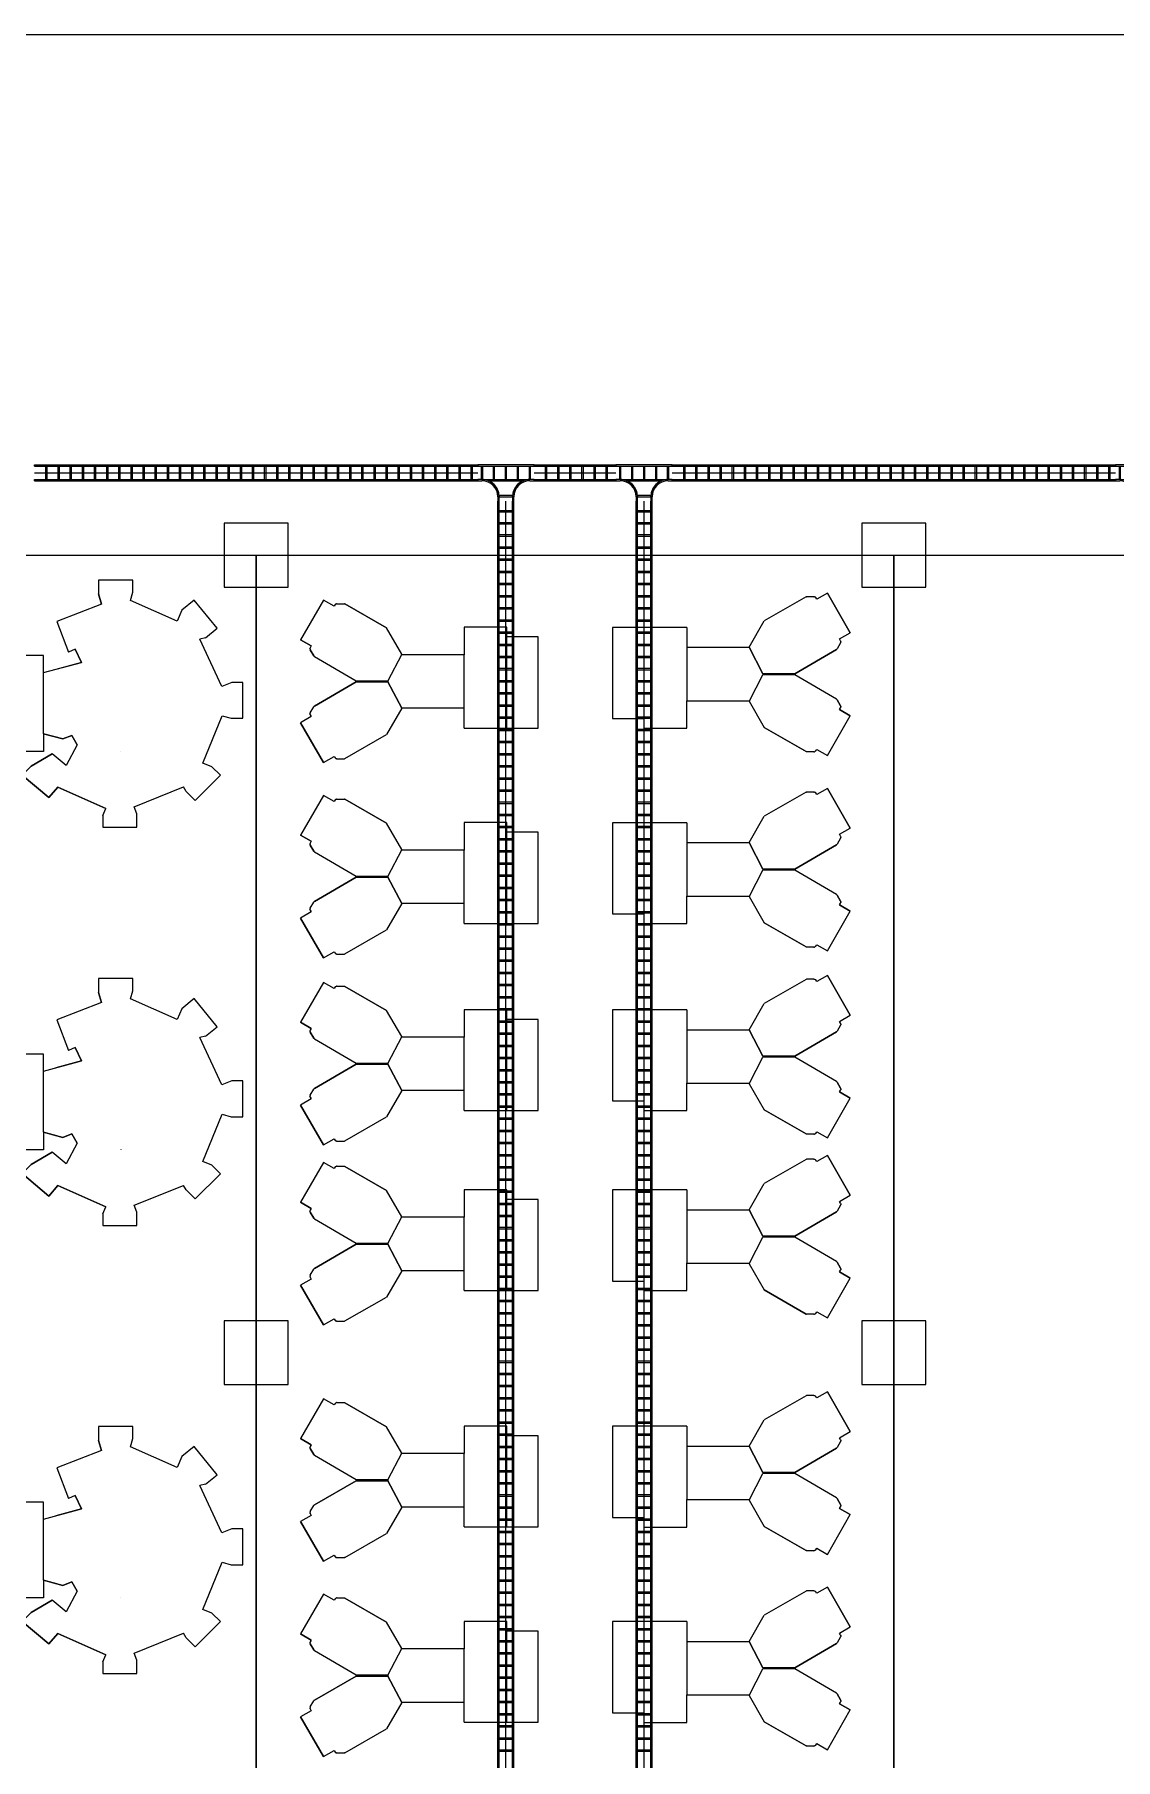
# Model space of a CAD drawing. Header units: millimetres. Extents: x 0 to 154200, y 0 to 64595.
# Drawn here: x 55830 to 76170, y 32145 to 64595 of the extents above; entities that cross this region are included whole.
import ezdxf

# ---------------------------------------------------------------- set-up
doc = ezdxf.new("R2010")
doc.units = ezdxf.units.MM
doc.layers.add('Column', color=1, linetype='Continuous')
doc.layers.add('E-CABL-TRAY', color=4, linetype='Continuous', lineweight=9)
doc.layers.add('Floor', color=7, linetype='Continuous', lineweight=9)
doc.layers.add('Equipment', color=7, linetype='Continuous', true_color=0xffffff)

# ---------------------------------------------------------------- blocks, each defined once
blk = doc.blocks.new('M_래더 수평 티 - 300mm 반지름-V1-레벨 2')
at = {"layer": 'E-CABL-TRAY'}
for p, q in [((530, 150), (-530, 150)), ((-530, 150), (-530, 125)), ((-530, 125), (530, 125)), ((-463, 125), (-463, -125)), ((-437, -125), (-437, 125)), ((-238, 125), (-238, -125)), ((-212, -125), (-212, 125)), ((-13, 125), (-13, -125)), ((13, -125), (13, 125)), ((212, 125), (212, -125)), ((238, -125), (238, 125)), ((437, 125), (437, -125)), ((463, -125), (463, 125)), ((530, 125), (530, 150)), ((-450, -125), (-530, -125)), ((-530, -125), (-530, -150)), ((-530, -150), (-450, -150)), ((-450, -125), (-437, -125)), ((-450, -125), (450, -125)), ((-324, -150), (324, -150)), ((-238, -125), (-212, -125)), ((-13, -125), (13, -125)), ((212, -125), (238, -125)), ((437, -125), (450, -125)), ((530, -125), (450, -125)), ((450, -150), (530, -150)), ((530, -150), (530, -125)), ((-150, -450), (-150, -530)), ((-150, -530), (-125, -530)), ((125, -425), (-125, -425)), ((-125, -425), (-125, -450)), ((-125, -450), (125, -450)), ((-125, -530), (-125, -450)), ((125, -450), (125, -425)), ((125, -450), (125, -530)), ((125, -530), (150, -530)), ((150, -530), (150, -450))]:
    blk.add_line(p, q, dxfattribs=at)
for centre, radius, start, end in [((-450, -450), 325, 360, 90), ((-450, -450), 325, 79.9947, 90), ((-450, -450), 300, 0, 90), ((-450, -450), 325, 67.9974, 77.4396), ((-450, -450), 325, 61.232, 67.2117), ((-450, -450), 325, 49.8928, 56.0097), ((-450, -450), 325, 38.4887, 44.8078), ((-450, -450), 325, 26.942, 33.6058), ((450, -450), 325, 90, 180), ((450, -450), 300, 90, 180), ((450, -450), 325, 146.3942, 153.058), ((450, -450), 325, 135.1922, 141.5113), ((450, -450), 325, 123.9903, 130.1072), ((450, -450), 325, 112.7883, 118.768), ((450, -450), 325, 102.5604, 112.0026), ((450, -450), 325, 90, 100.0053), ((-450, -450), 325, 11.2019, 22.4039), ((450, -450), 325, 157.5961, 168.7981)]:
    blk.add_arc(centre, radius, start, end, dxfattribs=at)
blk = doc.blocks.new('M_래더 수평 티 - 300mm 반지름-V7-레벨 2')
at = {"layer": 'E-CABL-TRAY'}
for p, q in [((530, 150), (-530, 150)), ((-530, 150), (-530, 125)), ((-530, 125), (530, 125)), ((-463, 125), (-463, -125)), ((-437, -125), (-437, 125)), ((-238, 125), (-238, -125)), ((-212, -125), (-212, 125)), ((-13, 125), (-13, -125)), ((13, -125), (13, 125)), ((212, 125), (212, -125)), ((238, -125), (238, 125)), ((437, 125), (437, -125)), ((463, -125), (463, 125)), ((530, 125), (530, 150)), ((-450, -125), (-530, -125)), ((-530, -125), (-530, -150)), ((-530, -150), (-450, -150)), ((-450, -125), (-437, -125)), ((-450, -125), (450, -125)), ((-324, -150), (324, -150)), ((-238, -125), (-212, -125)), ((-13, -125), (13, -125)), ((212, -125), (238, -125)), ((437, -125), (450, -125)), ((530, -125), (450, -125)), ((450, -150), (530, -150)), ((530, -150), (530, -125)), ((-150, -450), (-150, -530)), ((-150, -530), (-125, -530)), ((125, -425), (-125, -425)), ((-125, -425), (-125, -450)), ((-125, -450), (125, -450)), ((-125, -530), (-125, -450)), ((125, -450), (125, -425)), ((125, -450), (125, -530)), ((125, -530), (150, -530)), ((150, -530), (150, -450))]:
    blk.add_line(p, q, dxfattribs=at)
for centre, radius, start, end in [((-450, -450), 325, 360, 90), ((-450, -450), 325, 79.9947, 90), ((-450, -450), 300, 0, 90), ((-450, -450), 325, 67.9974, 77.4396), ((-450, -450), 325, 61.232, 67.2117), ((-450, -450), 325, 49.8928, 56.0097), ((-450, -450), 325, 38.4887, 44.8078), ((-450, -450), 325, 26.942, 33.6058), ((450, -450), 325, 90, 180), ((450, -450), 300, 90, 180), ((450, -450), 325, 146.3942, 153.058), ((450, -450), 325, 135.1922, 141.5113), ((450, -450), 325, 123.9903, 130.1072), ((450, -450), 325, 112.7883, 118.768), ((450, -450), 325, 102.5604, 112.0026), ((450, -450), 325, 90, 100.0053), ((-450, -450), 325, 11.2019, 22.4039), ((450, -450), 325, 157.5961, 168.7981)]:
    blk.add_arc(centre, radius, start, end, dxfattribs=at)
blk = doc.blocks.new('Main_ETCH')
at = {"layer": 'Equipment', "lineweight": -3}
for points in [[(3496, 3220, 0), (2856, 3220, 0)], [(2856, 3220, 0), (2856, 2961, 0)], [(2908, 2768, 0), (2856, 2961, 0)], [(2856, 2961, 0), (2908, 2768, 0)], [(3454, 2839, 0), (3496, 2993, 0)], [(3454, 2839, 0), (3496, 2993, 0)], [(3496, 2993, 0), (3496, 3220, 0)], [(2908, 2768, 0), (2067, 2445, 0)], [(2908, 2768, 0), (2067, 2445, 0)], [(4331, 2448, 0), (3454, 2839, 0)], [(4331, 2448, 0), (3454, 2839, 0)], [(4423, 2654, 0), (4331, 2448, 0)], [(4423, 2654, 0), (4331, 2448, 0)], [(4423, 2654, 0), (4331, 2448, 0)], [(4656, 2843, 0), (4423, 2654, 0)], [(4656, 2843, 0), (4423, 2654, 0)], [(5084, 2315, 0), (4656, 2843, 0)], [(5084, 2315, 0), (4656, 2843, 0)], [(5084, 2315, 0), (4656, 2843, 0)], [(2067, 2445, 0), (2290, 1866, 0)], [(2067, 2445, 0), (2290, 1866, 0)], [(4866, 2138, 0), (5084, 2315, 0)], [(4866, 2138, 0), (5084, 2315, 0)], [(4866, 2138, 0), (4761, 2110, 0)], [(4866, 2138, 0), (4761, 2110, 0)], [(5175, 1222, 0), (4761, 2110, 0)], [(5175, 1222, 0), (4761, 2110, 0)], [(0, 1720, 0), (0, 127, 0)], [(540, 1720, 0), (0, 1720, 0)], [(1820, 1800, 0), (540, 1800, 0)], [(540, 1800, 0), (540, 1720, 0)], [(540, 127, 0), (540, 1720, 0)], [(1820, 330, 0), (1820, 1800, 0)], [(1820, 1480, 0), (2535, 1672, 0)], [(2535, 1672, 0), (2052, 1542, 0)], [(2416, 1925, 0), (2290, 1866, 0)], [(2416, 1925, 0), (2290, 1866, 0)], [(2535, 1672, 0), (2416, 1925, 0)], [(2416, 1925, 0), (2535, 1672, 0)], [(2535, 1672, 0), (2416, 1925, 0)], [(5362, 1294, 0), (5175, 1222, 0)], [(5362, 1294, 0), (5175, 1222, 0)], [(5566, 1294, 0), (5362, 1294, 0)], [(5566, 621, 0), (5566, 1294, 0)], [(4818, -222, 0), (5178, 668, 0)], [(4818, -222, 0), (5178, 668, 0)], [(5178, 668, 0), (5352, 621, 0)], [(5178, 668, 0), (5352, 621, 0)], [(2181, 233, 0), (1820, 330, 0)], [(1820, 330, 0), (2181, 233, 0)], [(1820, 330, 0), (2181, 233, 0)], [(1820, 330, 0), (1820, 0, 0)], [(5352, 621, 0), (5566, 621, 0)], [(0, 127, 0), (540, 127, 0)], [(540, 127, 0), (540, 0, 0)], [(1820, 0, 0), (540, 0, 0)], [(2181, 233, 0), (2350, 297, 0)], [(2350, 297, 0), (2181, 233, 0)], [(2450, 124, 0), (2243, -265, 0)], [(2450, 124, 0), (2243, -265, 0)], [(2450, 124, 0), (2350, 297, 0)], [(2350, 297, 0), (2450, 124, 0)], [(3276, 3, 0), (3276, 5, 0)], [(3276, 3, 0), (3276, 2, 0)], [(1584, -276, 0), (1414, -446, 0)], [(1584, -276, 0), (1414, -446, 0)], [(1982, -46, 0), (1584, -276, 0)], [(1584, -276, 0), (1982, -46, 0)], [(2243, -265, 0), (1982, -46, 0)], [(2243, -265, 0), (1982, -46, 0)], [(4985, -290, 0), (4818, -222, 0)], [(4985, -290, 0), (4818, -222, 0)], [(4985, -290, 0), (4818, -222, 0)], [(5146, -450, 0), (4985, -290, 0)], [(5146, -450, 0), (4985, -290, 0)], [(1920, -870, 0), (1414, -446, 0)], [(1414, -446, 0), (1920, -870, 0)], [(4671, -925, 0), (5146, -450, 0)], [(4671, -925, 0), (5146, -450, 0)], [(2086, -672, 0), (1920, -870, 0)], [(1920, -870, 0), (2086, -672, 0)], [(2086, -672, 0), (1920, -870, 0)], [(2086, -672, 0), (2988, -1074, 0)], [(2988, -1074, 0), (2086, -672, 0)], [(3524, -1044, 0), (4452, -669, 0)], [(3524, -1044, 0), (4452, -669, 0)], [(4502, -755, 0), (4452, -669, 0)], [(4502, -755, 0), (4671, -925, 0)], [(4671, -925, 0), (4502, -755, 0)], [(2936, -1204, 0), (2988, -1074, 0)], [(2936, -1204, 0), (2936, -1424, 0)], [(3577, -1173, 0), (3524, -1044, 0)], [(3577, -1173, 0), (3524, -1044, 0)], [(3577, -1424, 0), (3577, -1173, 0)], [(2936, -1424, 0), (3577, -1424, 0)]]:
    blk.add_polyline3d(points, dxfattribs=at)
blk = doc.blocks.new('Main_METAL')
at = {"layer": 'Equipment', "lineweight": -3}
for points in [[(3639, 2468, 0), (2852, 2017, 0)], [(3639, 2468, 0), (2852, 2017, 0)], [(3639, 2468, 0), (2852, 2017, 0)], [(3639, 2468, 0), (3648, 2472, 0)], [(3657, 2473, 0), (3648, 2472, 0)], [(3787, 2473, 0), (3657, 2473, 0)], [(3787, 2473, 0), (3797, 2472, 0)], [(3806, 2468, 0), (3797, 2472, 0)], [(3814, 2462, 0), (3806, 2468, 0)], [(3822, 2457, 0), (3814, 2462, 0)], [(3814, 2462, 0), (3822, 2457, 0)], [(3839, 2428, 0), (3822, 2457, 0)], [(4040, 2542, 0), (3839, 2428, 0)], [(4040, 2542, 0), (3839, 2428, 0)], [(4472, 1794, 0), (4040, 2542, 0)], [(4472, 1794, 0), (4040, 2542, 0)], [(4040, 2542, 0), (4472, 1794, 0)], [(2568, 1522, 0), (2852, 2017, 0)], [(2568, 1522, 0), (2852, 2017, 0)], [(0, 1896, 0), (0, 181, 0)], [(589, 1896, 0), (0, 1896, 0)], [(589, 1896, 0), (589, 181, 0)], [(1394, 1896, 0), (589, 1896, 0)], [(1394, 1896, 0), (1394, 1522, 0)], [(4271, 1678, 0), (4472, 1794, 0)], [(4271, 1678, 0), (4472, 1794, 0)], [(4271, 1678, 0), (4472, 1794, 0)], [(4290, 1645, 0), (4271, 1678, 0)], [(4290, 1645, 0), (4294, 1636, 0)], [(4295, 1626, 0), (4294, 1636, 0)], [(4295, 1626, 0), (4294, 1636, 0)], [(4295, 1626, 0), (4294, 1616, 0)], [(4295, 1626, 0), (4294, 1616, 0)], [(1394, 1522, 0), (2568, 1522, 0)], [(1394, 1522, 0), (1394, 515, 0)], [(2568, 1522, 0), (2827, 1025, 0)], [(2827, 1025, 0), (2568, 1522, 0)], [(3427, 1025, 0), (4212, 1481, 0)], [(4212, 1481, 0), (3427, 1025, 0)], [(4212, 1481, 0), (4219, 1487, 0)], [(4212, 1481, 0), (4219, 1487, 0)], [(4225, 1494, 0), (4219, 1487, 0)], [(4225, 1494, 0), (4219, 1487, 0)], [(4290, 1607, 0), (4225, 1494, 0)], [(4290, 1607, 0), (4294, 1616, 0)], [(4290, 1607, 0), (4294, 1616, 0)], [(2573, 515, 0), (2827, 1004, 0)], [(2573, 515, 0), (2827, 1004, 0)], [(3427, 1025, 0), (2827, 1025, 0)], [(2827, 1025, 0), (2832, 1014, 0)], [(2832, 1014, 0), (2827, 1025, 0)], [(2827, 1004, 0), (2832, 1014, 0)], [(3427, 1004, 0), (2827, 1004, 0)], [(4212, 548, 0), (3427, 1004, 0)], [(4212, 548, 0), (3427, 1004, 0)], [(4212, 548, 0), (3427, 1004, 0)], [(1394, 515, 0), (2573, 515, 0)], [(1394, 0, 0), (1394, 515, 0)], [(2568, 506, 0), (2573, 515, 0)], [(2568, 506, 0), (2852, 12, 0)], [(2568, 506, 0), (2852, 12, 0)], [(2573, 515, 0), (2573, 515, 0)], [(4212, 548, 0), (4219, 542, 0)], [(4212, 548, 0), (4219, 542, 0)], [(4225, 534, 0), (4219, 542, 0)], [(4225, 534, 0), (4290, 421, 0)], [(4290, 421, 0), (4225, 534, 0)], [(4271, 351, 0), (4290, 383, 0)], [(4271, 351, 0), (4472, 234, 0)], [(4472, 234, 0), (4271, 351, 0)], [(4271, 351, 0), (4472, 234, 0)], [(4294, 412, 0), (4290, 421, 0)], [(4290, 383, 0), (4294, 392, 0)], [(4295, 402, 0), (4294, 412, 0)], [(4294, 412, 0), (4295, 402, 0)], [(4295, 402, 0), (4294, 392, 0)], [(4295, 402, 0), (4294, 392, 0)], [(0, 181, 0), (589, 181, 0)], [(589, 181, 0), (589, 0, 0)], [(589, 0, 0), (1394, 0, 0)], [(3639, -440, 0), (2852, 12, 0)], [(2852, 12, 0), (3639, -440, 0)], [(4040, -514, 0), (4472, 234, 0)], [(4040, -514, 0), (4472, 234, 0)], [(4040, -514, 0), (4472, 234, 0)], [(3639, -440, 0), (3648, -444, 0)], [(3657, -445, 0), (3648, -444, 0)], [(3787, -445, 0), (3657, -445, 0)], [(3787, -445, 0), (3797, -444, 0)], [(3806, -440, 0), (3797, -444, 0)], [(3814, -433, 0), (3806, -440, 0)], [(3814, -433, 0), (3822, -429, 0)], [(3822, -429, 0), (3839, -399, 0)], [(3839, -399, 0), (4040, -514, 0)], [(3839, -399, 0), (4040, -514, 0)]]:
    blk.add_polyline3d(points, dxfattribs=at)

msp = doc.modelspace()

# ---------------------------------------------------------------- linework, layer by layer
at = {"layer": 'Column'}
for points in [[(59400, 54800), (59400, 54200), (60600, 54200), (60600, 55400), (59400, 55400), (59400, 54800)], [(71400, 54800), (71400, 54200), (72600, 54200), (72600, 55400), (71400, 55400), (71400, 54800)], [(59400, 39800), (59400, 39200), (60600, 39200), (60600, 40400), (59400, 40400), (59400, 39800)], [(71400, 39800), (71400, 39200), (72600, 39200), (72600, 40400), (71400, 40400), (71400, 39800)]]:
    msp.add_lwpolyline(points, dxfattribs=at)
at = {"layer": 'E-CABL-TRAY'}
for p, q in [((55830, 56473.3018), (55830, 56498.7018)), ((55830, 56498.7018), (64170, 56498.7018)), ((55830, 56473.3018), (64170, 56473.3018)), ((56045.9, 56224.1018), (56045.9, 56473.3018)), ((56071.3, 56224.1018), (56071.3, 56473.3018)), ((56274.5, 56224.1018), (56274.5, 56473.3018)), ((56299.9, 56224.1018), (56299.9, 56473.3018)), ((56503.1, 56224.1018), (56503.1, 56473.3018)), ((56528.5, 56224.1018), (56528.5, 56473.3018)), ((56731.7, 56224.1018), (56731.7, 56473.3018)), ((56757.1, 56224.1018), (56757.1, 56473.3018)), ((56960.3, 56224.1018), (56960.3, 56473.3018)), ((56985.7, 56224.1018), (56985.7, 56473.3018)), ((57188.9, 56224.1018), (57188.9, 56473.3018)), ((57214.3, 56224.1018), (57214.3, 56473.3018)), ((57417.5, 56224.1018), (57417.5, 56473.3018)), ((57442.9, 56224.1018), (57442.9, 56473.3018)), ((57646.1, 56224.1018), (57646.1, 56473.3018)), ((57671.5, 56224.1018), (57671.5, 56473.3018)), ((57874.7, 56224.1018), (57874.7, 56473.3018)), ((57900.1, 56224.1018), (57900.1, 56473.3018)), ((58103.3, 56224.1018), (58103.3, 56473.3018)), ((58128.7, 56224.1018), (58128.7, 56473.3018)), ((58331.9, 56224.1018), (58331.9, 56473.3018)), ((58357.3, 56224.1018), (58357.3, 56473.3018)), ((58560.5, 56224.1018), (58560.5, 56473.3018)), ((58585.9, 56224.1018), (58585.9, 56473.3018)), ((58789.1, 56224.1018), (58789.1, 56473.3018)), ((58814.5, 56224.1018), (58814.5, 56473.3018)), ((59017.7, 56224.1018), (59017.7, 56473.3018)), ((59043.1, 56224.1018), (59043.1, 56473.3018)), ((59246.3, 56224.1018), (59246.3, 56473.3018)), ((59271.7, 56224.1018), (59271.7, 56473.3018)), ((59474.9, 56224.1018), (59474.9, 56473.3018)), ((59500.3, 56224.1018), (59500.3, 56473.3018)), ((59703.5, 56224.1018), (59703.5, 56473.3018)), ((59728.9, 56224.1018), (59728.9, 56473.3018)), ((59932.1, 56224.1018), (59932.1, 56473.3018)), ((59957.5, 56224.1018), (59957.5, 56473.3018)), ((60160.7, 56224.1018), (60160.7, 56473.3018)), ((60186.1, 56224.1018), (60186.1, 56473.3018)), ((60389.3, 56224.1018), (60389.3, 56473.3018)), ((60414.7, 56224.1018), (60414.7, 56473.3018)), ((60617.9, 56224.1018), (60617.9, 56473.3018)), ((60643.3, 56224.1018), (60643.3, 56473.3018)), ((60846.5, 56224.1018), (60846.5, 56473.3018)), ((60871.9, 56224.1018), (60871.9, 56473.3018)), ((61075.1, 56224.1018), (61075.1, 56473.3018)), ((61100.5, 56224.1018), (61100.5, 56473.3018)), ((61303.7, 56224.1018), (61303.7, 56473.3018)), ((61329.1, 56224.1018), (61329.1, 56473.3018)), ((61532.3, 56224.1018), (61532.3, 56473.3018)), ((61557.7, 56224.1018), (61557.7, 56473.3018)), ((61760.9, 56224.1018), (61760.9, 56473.3018)), ((61786.3, 56224.1018), (61786.3, 56473.3018)), ((61989.5, 56224.1018), (61989.5, 56473.3018)), ((62014.9, 56224.1018), (62014.9, 56473.3018)), ((62218.1, 56224.1018), (62218.1, 56473.3018)), ((62243.5, 56224.1018), (62243.5, 56473.3018)), ((62446.7, 56224.1018), (62446.7, 56473.3018)), ((62472.1, 56224.1018), (62472.1, 56473.3018)), ((62675.3, 56224.1018), (62675.3, 56473.3018)), ((62700.7, 56224.1018), (62700.7, 56473.3018)), ((62903.9, 56224.1018), (62903.9, 56473.3018)), ((62929.3, 56224.1018), (62929.3, 56473.3018)), ((63132.5, 56224.1018), (63132.5, 56473.3018)), ((63157.9, 56224.1018), (63157.9, 56473.3018)), ((63361.1, 56224.1018), (63361.1, 56473.3018)), ((63386.5, 56224.1018), (63386.5, 56473.3018)), ((63589.7, 56224.1018), (63589.7, 56473.3018)), ((63615.1, 56224.1018), (63615.1, 56473.3018)), ((63818.3, 56224.1018), (63818.3, 56473.3018)), ((63843.7, 56224.1018), (63843.7, 56473.3018)), ((64046.9, 56224.1018), (64046.9, 56473.3018)), ((64072.3, 56224.1018), (64072.3, 56473.3018)), ((64170, 56498.7018), (64170, 56473.3018)), ((65230, 56473.3018), (65230, 56498.7018)), ((65230, 56498.7018), (66770, 56498.7018)), ((65230, 56473.3018), (66770, 56473.3018)), ((65445.9, 56224.1018), (65445.9, 56473.3018)), ((65471.3, 56224.1018), (65471.3, 56473.3018)), ((65674.5, 56224.1018), (65674.5, 56473.3018)), ((65699.9, 56224.1018), (65699.9, 56473.3018)), ((65903.1, 56224.1018), (65903.1, 56473.3018)), ((65928.5, 56224.1018), (65928.5, 56473.3018)), ((66131.7, 56224.1018), (66131.7, 56473.3018)), ((66157.1, 56224.1018), (66157.1, 56473.3018)), ((66360.3, 56224.1018), (66360.3, 56473.3018)), ((66385.7, 56224.1018), (66385.7, 56473.3018)), ((66588.9, 56224.1018), (66588.9, 56473.3018)), ((66614.3, 56224.1018), (66614.3, 56473.3018)), ((66770, 56498.7018), (66770, 56473.3018)), ((67830, 56473.3018), (67830, 56498.7018)), ((67830, 56498.7018), (76170, 56498.7018)), ((67830, 56473.3018), (76170, 56473.3018)), ((68045.9, 56224.1018), (68045.9, 56473.3018)), ((68071.3, 56224.1018), (68071.3, 56473.3018)), ((68274.5, 56224.1018), (68274.5, 56473.3018)), ((68299.9, 56224.1018), (68299.9, 56473.3018)), ((68503.1, 56224.1018), (68503.1, 56473.3018)), ((68528.5, 56224.1018), (68528.5, 56473.3018)), ((68731.7, 56224.1018), (68731.7, 56473.3018)), ((68757.1, 56224.1018), (68757.1, 56473.3018)), ((68960.3, 56224.1018), (68960.3, 56473.3018)), ((68985.7, 56224.1018), (68985.7, 56473.3018)), ((69188.9, 56224.1018), (69188.9, 56473.3018)), ((69214.3, 56224.1018), (69214.3, 56473.3018)), ((69417.5, 56224.1018), (69417.5, 56473.3018)), ((69442.9, 56224.1018), (69442.9, 56473.3018)), ((69646.1, 56224.1018), (69646.1, 56473.3018)), ((69671.5, 56224.1018), (69671.5, 56473.3018)), ((69874.7, 56224.1018), (69874.7, 56473.3018)), ((69900.1, 56224.1018), (69900.1, 56473.3018)), ((70103.3, 56224.1018), (70103.3, 56473.3018)), ((70128.7, 56224.1018), (70128.7, 56473.3018)), ((70331.9, 56224.1018), (70331.9, 56473.3018)), ((70357.3, 56224.1018), (70357.3, 56473.3018)), ((70560.5, 56224.1018), (70560.5, 56473.3018)), ((70585.9, 56224.1018), (70585.9, 56473.3018)), ((70789.1, 56224.1018), (70789.1, 56473.3018)), ((70814.5, 56224.1018), (70814.5, 56473.3018)), ((71017.7, 56224.1018), (71017.7, 56473.3018)), ((71043.1, 56224.1018), (71043.1, 56473.3018)), ((71246.3, 56224.1018), (71246.3, 56473.3018)), ((71271.7, 56224.1018), (71271.7, 56473.3018)), ((71474.9, 56224.1018), (71474.9, 56473.3018)), ((71500.3, 56224.1018), (71500.3, 56473.3018)), ((71703.5, 56224.1018), (71703.5, 56473.3018)), ((71728.9, 56224.1018), (71728.9, 56473.3018)), ((71932.1, 56224.1018), (71932.1, 56473.3018)), ((71957.5, 56224.1018), (71957.5, 56473.3018)), ((72160.7, 56224.1018), (72160.7, 56473.3018)), ((72186.1, 56224.1018), (72186.1, 56473.3018)), ((72389.3, 56224.1018), (72389.3, 56473.3018)), ((72414.7, 56224.1018), (72414.7, 56473.3018)), ((72617.9, 56224.1018), (72617.9, 56473.3018)), ((72643.3, 56224.1018), (72643.3, 56473.3018)), ((72846.5, 56224.1018), (72846.5, 56473.3018)), ((72871.9, 56224.1018), (72871.9, 56473.3018)), ((73075.1, 56224.1018), (73075.1, 56473.3018)), ((73100.5, 56224.1018), (73100.5, 56473.3018)), ((73303.7, 56224.1018), (73303.7, 56473.3018)), ((73329.1, 56224.1018), (73329.1, 56473.3018)), ((73532.3, 56224.1018), (73532.3, 56473.3018)), ((73557.7, 56224.1018), (73557.7, 56473.3018)), ((73760.9, 56224.1018), (73760.9, 56473.3018)), ((73786.3, 56224.1018), (73786.3, 56473.3018)), ((73989.5, 56224.1018), (73989.5, 56473.3018)), ((74014.9, 56224.1018), (74014.9, 56473.3018)), ((74218.1, 56224.1018), (74218.1, 56473.3018)), ((74243.5, 56224.1018), (74243.5, 56473.3018)), ((74446.7, 56224.1018), (74446.7, 56473.3018)), ((74472.1, 56224.1018), (74472.1, 56473.3018)), ((74675.3, 56224.1018), (74675.3, 56473.3018)), ((74700.7, 56224.1018), (74700.7, 56473.3018)), ((74903.9, 56224.1018), (74903.9, 56473.3018)), ((74929.3, 56224.1018), (74929.3, 56473.3018)), ((75132.5, 56224.1018), (75132.5, 56473.3018)), ((75157.9, 56224.1018), (75157.9, 56473.3018)), ((75361.1, 56224.1018), (75361.1, 56473.3018)), ((75386.5, 56224.1018), (75386.5, 56473.3018)), ((75589.7, 56224.1018), (75589.7, 56473.3018)), ((75615.1, 56224.1018), (75615.1, 56473.3018)), ((75818.3, 56224.1018), (75818.3, 56473.3018)), ((75843.7, 56224.1018), (75843.7, 56473.3018)), ((76046.9, 56224.1018), (76046.9, 56473.3018)), ((76072.3, 56224.1018), (76072.3, 56473.3018)), ((76170, 56498.7018), (76170, 56473.3018)), ((55830, 56348.7018), (64170, 56348.7018)), ((55830, 56198.7018), (55830, 56224.1018)), ((55830, 56224.1018), (64170, 56224.1018)), ((55830, 56198.7018), (64170, 56198.7018)), ((64170, 56224.1018), (64170, 56198.7018)), ((65230, 56348.7018), (66770, 56348.7018)), ((65230, 56198.7018), (65230, 56224.1018)), ((65230, 56224.1018), (66770, 56224.1018)), ((65230, 56198.7018), (66770, 56198.7018)), ((66770, 56224.1018), (66770, 56198.7018)), ((67830, 56348.7018), (76170, 56348.7018)), ((67830, 56198.7018), (67830, 56224.1018)), ((67830, 56224.1018), (76170, 56224.1018)), ((67830, 56198.7018), (76170, 56198.7018)), ((76170, 56224.1018), (76170, 56198.7018)), ((64550, 55818.7018), (64575.4, 55818.7018)), ((64550, 9218.7018), (64550, 55818.7018)), ((64575.4, 9218.7018), (64575.4, 55818.7018)), ((64700, 9218.7018), (64700, 55818.7018)), ((64824.6, 55818.7018), (64850, 55818.7018)), ((64824.6, 9218.7018), (64824.6, 55818.7018)), ((64850, 9218.7018), (64850, 55818.7018)), ((67150, 55818.7018), (67175.4, 55818.7018)), ((67150, 9218.7018), (67150, 55818.7018)), ((67175.4, 9218.7018), (67175.4, 55818.7018)), ((67300, 9218.7018), (67300, 55818.7018)), ((67424.6, 55818.7018), (67450, 55818.7018)), ((67424.6, 9218.7018), (67424.6, 55818.7018)), ((67450, 9218.7018), (67450, 55818.7018)), ((64824.6, 55637.2018), (64575.4, 55637.2018)), ((64824.6, 55611.8018), (64575.4, 55611.8018)), ((67424.6, 55637.2018), (67175.4, 55637.2018)), ((67424.6, 55611.8018), (67175.4, 55611.8018)), ((64824.6, 55408.6018), (64575.4, 55408.6018)), ((64824.6, 55383.2018), (64575.4, 55383.2018)), ((64824.6, 55180.0018), (64575.4, 55180.0018)), ((67424.6, 55408.6018), (67175.4, 55408.6018)), ((67424.6, 55383.2018), (67175.4, 55383.2018)), ((67424.6, 55180.0018), (67175.4, 55180.0018)), ((64824.6, 55154.6018), (64575.4, 55154.6018)), ((64824.6, 54951.4018), (64575.4, 54951.4018)), ((64824.6, 54926.0018), (64575.4, 54926.0018)), ((67424.6, 55154.6018), (67175.4, 55154.6018)), ((67424.6, 54951.4018), (67175.4, 54951.4018)), ((67424.6, 54926.0018), (67175.4, 54926.0018)), ((64824.6, 54722.8018), (64575.4, 54722.8018)), ((64824.6, 54697.4018), (64575.4, 54697.4018)), ((67424.6, 54722.8018), (67175.4, 54722.8018)), ((67424.6, 54697.4018), (67175.4, 54697.4018)), ((64824.6, 54494.2018), (64575.4, 54494.2018)), ((64824.6, 54468.8018), (64575.4, 54468.8018)), ((64824.6, 54265.6018), (64575.4, 54265.6018)), ((64824.6, 54240.2018), (64575.4, 54240.2018)), ((67424.6, 54494.2018), (67175.4, 54494.2018)), ((67424.6, 54468.8018), (67175.4, 54468.8018)), ((67424.6, 54265.6018), (67175.4, 54265.6018)), ((67424.6, 54240.2018), (67175.4, 54240.2018)), ((64824.6, 54037.0018), (64575.4, 54037.0018)), ((64824.6, 54011.6018), (64575.4, 54011.6018)), ((67424.6, 54037.0018), (67175.4, 54037.0018)), ((67424.6, 54011.6018), (67175.4, 54011.6018)), ((64824.6, 53808.4018), (64575.4, 53808.4018)), ((64824.6, 53783.0018), (64575.4, 53783.0018)), ((64824.6, 53579.8018), (64575.4, 53579.8018)), ((64824.6, 53554.4018), (64575.4, 53554.4018)), ((67424.6, 53808.4018), (67175.4, 53808.4018)), ((67424.6, 53783.0018), (67175.4, 53783.0018)), ((67424.6, 53579.8018), (67175.4, 53579.8018)), ((67424.6, 53554.4018), (67175.4, 53554.4018)), ((64824.6, 53351.2018), (64575.4, 53351.2018)), ((64824.6, 53325.8018), (64575.4, 53325.8018)), ((67424.6, 53351.2018), (67175.4, 53351.2018)), ((67424.6, 53325.8018), (67175.4, 53325.8018)), ((64824.6, 53122.6018), (64575.4, 53122.6018)), ((64824.6, 53097.2018), (64575.4, 53097.2018)), ((64824.6, 52894.0018), (64575.4, 52894.0018)), ((67424.6, 53122.6018), (67175.4, 53122.6018)), ((67424.6, 53097.2018), (67175.4, 53097.2018)), ((67424.6, 52894.0018), (67175.4, 52894.0018)), ((64824.6, 52868.6018), (64575.4, 52868.6018)), ((64824.6, 52665.4018), (64575.4, 52665.4018)), ((64824.6, 52640.0018), (64575.4, 52640.0018)), ((67424.6, 52868.6018), (67175.4, 52868.6018)), ((67424.6, 52665.4018), (67175.4, 52665.4018)), ((67424.6, 52640.0018), (67175.4, 52640.0018)), ((64824.6, 52436.8018), (64575.4, 52436.8018)), ((64824.6, 52411.4018), (64575.4, 52411.4018)), ((67424.6, 52436.8018), (67175.4, 52436.8018)), ((67424.6, 52411.4018), (67175.4, 52411.4018)), ((64824.6, 52208.2018), (64575.4, 52208.2018)), ((64824.6, 52182.8018), (64575.4, 52182.8018)), ((64824.6, 51979.6018), (64575.4, 51979.6018)), ((64824.6, 51954.2018), (64575.4, 51954.2018)), ((67424.6, 52208.2018), (67175.4, 52208.2018)), ((67424.6, 52182.8018), (67175.4, 52182.8018)), ((67424.6, 51979.6018), (67175.4, 51979.6018)), ((67424.6, 51954.2018), (67175.4, 51954.2018)), ((64824.6, 51751.0018), (64575.4, 51751.0018)), ((64824.6, 51725.6018), (64575.4, 51725.6018)), ((67424.6, 51751.0018), (67175.4, 51751.0018)), ((67424.6, 51725.6018), (67175.4, 51725.6018)), ((64824.6, 51522.4018), (64575.4, 51522.4018)), ((64824.6, 51497.0018), (64575.4, 51497.0018)), ((64824.6, 51293.8018), (64575.4, 51293.8018)), ((67424.6, 51522.4018), (67175.4, 51522.4018)), ((67424.6, 51497.0018), (67175.4, 51497.0018)), ((67424.6, 51293.8018), (67175.4, 51293.8018)), ((64824.6, 51268.4018), (64575.4, 51268.4018)), ((64824.6, 51065.2018), (64575.4, 51065.2018)), ((64824.6, 51039.8018), (64575.4, 51039.8018)), ((67424.6, 51268.4018), (67175.4, 51268.4018)), ((67424.6, 51065.2018), (67175.4, 51065.2018)), ((67424.6, 51039.8018), (67175.4, 51039.8018)), ((64824.6, 50836.6018), (64575.4, 50836.6018)), ((64824.6, 50811.2018), (64575.4, 50811.2018)), ((67424.6, 50836.6018), (67175.4, 50836.6018)), ((67424.6, 50811.2018), (67175.4, 50811.2018)), ((64824.6, 50608.0018), (64575.4, 50608.0018)), ((64824.6, 50582.6018), (64575.4, 50582.6018)), ((64824.6, 50379.4018), (64575.4, 50379.4018)), ((64824.6, 50354.0018), (64575.4, 50354.0018)), ((67424.6, 50608.0018), (67175.4, 50608.0018)), ((67424.6, 50582.6018), (67175.4, 50582.6018)), ((67424.6, 50379.4018), (67175.4, 50379.4018)), ((67424.6, 50354.0018), (67175.4, 50354.0018)), ((64824.6, 50150.8018), (64575.4, 50150.8018)), ((64824.6, 50125.4018), (64575.4, 50125.4018)), ((67424.6, 50150.8018), (67175.4, 50150.8018)), ((67424.6, 50125.4018), (67175.4, 50125.4018)), ((64824.6, 49922.2018), (64575.4, 49922.2018)), ((64824.6, 49896.8018), (64575.4, 49896.8018)), ((64824.6, 49693.6018), (64575.4, 49693.6018)), ((64824.6, 49668.2018), (64575.4, 49668.2018)), ((67424.6, 49922.2018), (67175.4, 49922.2018)), ((67424.6, 49896.8018), (67175.4, 49896.8018)), ((67424.6, 49693.6018), (67175.4, 49693.6018)), ((67424.6, 49668.2018), (67175.4, 49668.2018)), ((64824.6, 49465.0018), (64575.4, 49465.0018)), ((64824.6, 49439.6018), (64575.4, 49439.6018)), ((67424.6, 49465.0018), (67175.4, 49465.0018)), ((67424.6, 49439.6018), (67175.4, 49439.6018)), ((64824.6, 49236.4018), (64575.4, 49236.4018)), ((64824.6, 49211.0018), (64575.4, 49211.0018)), ((64824.6, 49007.8018), (64575.4, 49007.8018)), ((67424.6, 49236.4018), (67175.4, 49236.4018)), ((67424.6, 49211.0018), (67175.4, 49211.0018)), ((67424.6, 49007.8018), (67175.4, 49007.8018)), ((64824.6, 48982.4018), (64575.4, 48982.4018)), ((64824.6, 48779.2018), (64575.4, 48779.2018)), ((64824.6, 48753.8018), (64575.4, 48753.8018)), ((67424.6, 48982.4018), (67175.4, 48982.4018)), ((67424.6, 48779.2018), (67175.4, 48779.2018)), ((67424.6, 48753.8018), (67175.4, 48753.8018)), ((64824.6, 48550.6018), (64575.4, 48550.6018)), ((64824.6, 48525.2018), (64575.4, 48525.2018)), ((67424.6, 48550.6018), (67175.4, 48550.6018)), ((67424.6, 48525.2018), (67175.4, 48525.2018)), ((64824.6, 48322.0018), (64575.4, 48322.0018)), ((64824.6, 48296.6018), (64575.4, 48296.6018)), ((64824.6, 48093.4018), (64575.4, 48093.4018)), ((64824.6, 48068.0018), (64575.4, 48068.0018)), ((67424.6, 48322.0018), (67175.4, 48322.0018)), ((67424.6, 48296.6018), (67175.4, 48296.6018)), ((67424.6, 48093.4018), (67175.4, 48093.4018)), ((67424.6, 48068.0018), (67175.4, 48068.0018)), ((64824.6, 47864.8018), (64575.4, 47864.8018)), ((64824.6, 47839.4018), (64575.4, 47839.4018)), ((67424.6, 47864.8018), (67175.4, 47864.8018)), ((67424.6, 47839.4018), (67175.4, 47839.4018)), ((64824.6, 47636.2018), (64575.4, 47636.2018)), ((64824.6, 47610.8018), (64575.4, 47610.8018)), ((64824.6, 47407.6018), (64575.4, 47407.6018)), ((64824.6, 47382.2018), (64575.4, 47382.2018)), ((67424.6, 47636.2018), (67175.4, 47636.2018)), ((67424.6, 47610.8018), (67175.4, 47610.8018)), ((67424.6, 47407.6018), (67175.4, 47407.6018)), ((67424.6, 47382.2018), (67175.4, 47382.2018)), ((64824.6, 47179.0018), (64575.4, 47179.0018)), ((64824.6, 47153.6018), (64575.4, 47153.6018)), ((67424.6, 47179.0018), (67175.4, 47179.0018)), ((67424.6, 47153.6018), (67175.4, 47153.6018)), ((64824.6, 46950.4018), (64575.4, 46950.4018)), ((64824.6, 46925.0018), (64575.4, 46925.0018)), ((67424.6, 46950.4018), (67175.4, 46950.4018)), ((67424.6, 46925.0018), (67175.4, 46925.0018)), ((64824.6, 46721.8018), (64575.4, 46721.8018)), ((64824.6, 46696.4018), (64575.4, 46696.4018)), ((64824.6, 46493.2018), (64575.4, 46493.2018)), ((64824.6, 46467.8018), (64575.4, 46467.8018)), ((67424.6, 46721.8018), (67175.4, 46721.8018)), ((67424.6, 46696.4018), (67175.4, 46696.4018)), ((67424.6, 46493.2018), (67175.4, 46493.2018)), ((67424.6, 46467.8018), (67175.4, 46467.8018)), ((64824.6, 46264.6018), (64575.4, 46264.6018)), ((64824.6, 46239.2018), (64575.4, 46239.2018)), ((67424.6, 46264.6018), (67175.4, 46264.6018)), ((67424.6, 46239.2018), (67175.4, 46239.2018)), ((64824.6, 46036.0018), (64575.4, 46036.0018)), ((64824.6, 46010.6018), (64575.4, 46010.6018)), ((64824.6, 45807.4018), (64575.4, 45807.4018)), ((64824.6, 45782.0018), (64575.4, 45782.0018)), ((67424.6, 46036.0018), (67175.4, 46036.0018)), ((67424.6, 46010.6018), (67175.4, 46010.6018)), ((67424.6, 45807.4018), (67175.4, 45807.4018)), ((67424.6, 45782.0018), (67175.4, 45782.0018)), ((64824.6, 45578.8018), (64575.4, 45578.8018)), ((64824.6, 45553.4018), (64575.4, 45553.4018)), ((67424.6, 45578.8018), (67175.4, 45578.8018)), ((67424.6, 45553.4018), (67175.4, 45553.4018)), ((64824.6, 45350.2018), (64575.4, 45350.2018)), ((64824.6, 45324.8018), (64575.4, 45324.8018)), ((64824.6, 45121.6018), (64575.4, 45121.6018)), ((67424.6, 45350.2018), (67175.4, 45350.2018)), ((67424.6, 45324.8018), (67175.4, 45324.8018)), ((67424.6, 45121.6018), (67175.4, 45121.6018)), ((64824.6, 45096.2018), (64575.4, 45096.2018)), ((64824.6, 44893.0018), (64575.4, 44893.0018)), ((64824.6, 44867.6018), (64575.4, 44867.6018)), ((67424.6, 45096.2018), (67175.4, 45096.2018)), ((67424.6, 44893.0018), (67175.4, 44893.0018)), ((67424.6, 44867.6018), (67175.4, 44867.6018)), ((64824.6, 44664.4018), (64575.4, 44664.4018)), ((64824.6, 44639.0018), (64575.4, 44639.0018)), ((67424.6, 44664.4018), (67175.4, 44664.4018)), ((67424.6, 44639.0018), (67175.4, 44639.0018)), ((64824.6, 44435.8018), (64575.4, 44435.8018)), ((64824.6, 44410.4018), (64575.4, 44410.4018)), ((64824.6, 44207.2018), (64575.4, 44207.2018)), ((64824.6, 44181.8018), (64575.4, 44181.8018)), ((67424.6, 44435.8018), (67175.4, 44435.8018)), ((67424.6, 44410.4018), (67175.4, 44410.4018)), ((67424.6, 44207.2018), (67175.4, 44207.2018)), ((67424.6, 44181.8018), (67175.4, 44181.8018)), ((64824.6, 43978.6018), (64575.4, 43978.6018)), ((64824.6, 43953.2018), (64575.4, 43953.2018)), ((67424.6, 43978.6018), (67175.4, 43978.6018)), ((67424.6, 43953.2018), (67175.4, 43953.2018)), ((64824.6, 43750.0018), (64575.4, 43750.0018)), ((64824.6, 43724.6018), (64575.4, 43724.6018)), ((64824.6, 43521.4018), (64575.4, 43521.4018)), ((64824.6, 43496.0018), (64575.4, 43496.0018)), ((67424.6, 43750.0018), (67175.4, 43750.0018)), ((67424.6, 43724.6018), (67175.4, 43724.6018)), ((67424.6, 43521.4018), (67175.4, 43521.4018)), ((67424.6, 43496.0018), (67175.4, 43496.0018)), ((64824.6, 43292.8018), (64575.4, 43292.8018)), ((64824.6, 43267.4018), (64575.4, 43267.4018)), ((67424.6, 43292.8018), (67175.4, 43292.8018)), ((67424.6, 43267.4018), (67175.4, 43267.4018)), ((64824.6, 43064.2018), (64575.4, 43064.2018)), ((64824.6, 43038.8018), (64575.4, 43038.8018)), ((64824.6, 42835.6018), (64575.4, 42835.6018)), ((67424.6, 43064.2018), (67175.4, 43064.2018)), ((67424.6, 43038.8018), (67175.4, 43038.8018)), ((67424.6, 42835.6018), (67175.4, 42835.6018)), ((64824.6, 42810.2018), (64575.4, 42810.2018)), ((64824.6, 42607.0018), (64575.4, 42607.0018)), ((64824.6, 42581.6018), (64575.4, 42581.6018)), ((67424.6, 42810.2018), (67175.4, 42810.2018)), ((67424.6, 42607.0018), (67175.4, 42607.0018)), ((67424.6, 42581.6018), (67175.4, 42581.6018)), ((64824.6, 42378.4018), (64575.4, 42378.4018)), ((64824.6, 42353.0018), (64575.4, 42353.0018)), ((67424.6, 42378.4018), (67175.4, 42378.4018)), ((67424.6, 42353.0018), (67175.4, 42353.0018)), ((64824.6, 42149.8018), (64575.4, 42149.8018)), ((64824.6, 42124.4018), (64575.4, 42124.4018)), ((64824.6, 41921.2018), (64575.4, 41921.2018)), ((64824.6, 41895.8018), (64575.4, 41895.8018)), ((67424.6, 42149.8018), (67175.4, 42149.8018)), ((67424.6, 42124.4018), (67175.4, 42124.4018)), ((67424.6, 41921.2018), (67175.4, 41921.2018)), ((67424.6, 41895.8018), (67175.4, 41895.8018)), ((64824.6, 41692.6018), (64575.4, 41692.6018)), ((64824.6, 41667.2018), (64575.4, 41667.2018)), ((67424.6, 41692.6018), (67175.4, 41692.6018)), ((67424.6, 41667.2018), (67175.4, 41667.2018)), ((64824.6, 41464.0018), (64575.4, 41464.0018)), ((64824.6, 41438.6018), (64575.4, 41438.6018)), ((64824.6, 41235.4018), (64575.4, 41235.4018)), ((67424.6, 41464.0018), (67175.4, 41464.0018)), ((67424.6, 41438.6018), (67175.4, 41438.6018)), ((67424.6, 41235.4018), (67175.4, 41235.4018)), ((64824.6, 41210.0018), (64575.4, 41210.0018)), ((64824.6, 41006.8018), (64575.4, 41006.8018)), ((64824.6, 40981.4018), (64575.4, 40981.4018)), ((67424.6, 41210.0018), (67175.4, 41210.0018)), ((67424.6, 41006.8018), (67175.4, 41006.8018)), ((67424.6, 40981.4018), (67175.4, 40981.4018)), ((64824.6, 40778.2018), (64575.4, 40778.2018)), ((64824.6, 40752.8018), (64575.4, 40752.8018)), ((67424.6, 40778.2018), (67175.4, 40778.2018)), ((67424.6, 40752.8018), (67175.4, 40752.8018)), ((64824.6, 40549.6018), (64575.4, 40549.6018)), ((64824.6, 40524.2018), (64575.4, 40524.2018)), ((64824.6, 40321.0018), (64575.4, 40321.0018)), ((64824.6, 40295.6018), (64575.4, 40295.6018)), ((67424.6, 40549.6018), (67175.4, 40549.6018)), ((67424.6, 40524.2018), (67175.4, 40524.2018)), ((67424.6, 40321.0018), (67175.4, 40321.0018)), ((67424.6, 40295.6018), (67175.4, 40295.6018)), ((64824.6, 40092.4018), (64575.4, 40092.4018)), ((64824.6, 40067.0018), (64575.4, 40067.0018)), ((67424.6, 40092.4018), (67175.4, 40092.4018)), ((67424.6, 40067.0018), (67175.4, 40067.0018)), ((64824.6, 39863.8018), (64575.4, 39863.8018)), ((64824.6, 39838.4018), (64575.4, 39838.4018)), ((64824.6, 39635.2018), (64575.4, 39635.2018)), ((64824.6, 39609.8018), (64575.4, 39609.8018)), ((67424.6, 39863.8018), (67175.4, 39863.8018)), ((67424.6, 39838.4018), (67175.4, 39838.4018)), ((67424.6, 39635.2018), (67175.4, 39635.2018)), ((67424.6, 39609.8018), (67175.4, 39609.8018)), ((64824.6, 39406.6018), (64575.4, 39406.6018)), ((64824.6, 39381.2018), (64575.4, 39381.2018)), ((67424.6, 39406.6018), (67175.4, 39406.6018)), ((67424.6, 39381.2018), (67175.4, 39381.2018)), ((64824.6, 39178.0018), (64575.4, 39178.0018)), ((64824.6, 39152.6018), (64575.4, 39152.6018)), ((64824.6, 38949.4018), (64575.4, 38949.4018)), ((67424.6, 39178.0018), (67175.4, 39178.0018)), ((67424.6, 39152.6018), (67175.4, 39152.6018)), ((67424.6, 38949.4018), (67175.4, 38949.4018)), ((64824.6, 38924.0018), (64575.4, 38924.0018)), ((64824.6, 38720.8018), (64575.4, 38720.8018)), ((64824.6, 38695.4018), (64575.4, 38695.4018)), ((67424.6, 38924.0018), (67175.4, 38924.0018)), ((67424.6, 38720.8018), (67175.4, 38720.8018)), ((67424.6, 38695.4018), (67175.4, 38695.4018)), ((64824.6, 38492.2018), (64575.4, 38492.2018)), ((64824.6, 38466.8018), (64575.4, 38466.8018)), ((67424.6, 38492.2018), (67175.4, 38492.2018)), ((67424.6, 38466.8018), (67175.4, 38466.8018)), ((64824.6, 38263.6018), (64575.4, 38263.6018)), ((64824.6, 38238.2018), (64575.4, 38238.2018)), ((64824.6, 38035.0018), (64575.4, 38035.0018)), ((64824.6, 38009.6018), (64575.4, 38009.6018)), ((67424.6, 38263.6018), (67175.4, 38263.6018)), ((67424.6, 38238.2018), (67175.4, 38238.2018)), ((67424.6, 38035.0018), (67175.4, 38035.0018)), ((67424.6, 38009.6018), (67175.4, 38009.6018)), ((64824.6, 37806.4018), (64575.4, 37806.4018)), ((64824.6, 37781.0018), (64575.4, 37781.0018)), ((67424.6, 37806.4018), (67175.4, 37806.4018)), ((67424.6, 37781.0018), (67175.4, 37781.0018)), ((64824.6, 37577.8018), (64575.4, 37577.8018)), ((64824.6, 37552.4018), (64575.4, 37552.4018)), ((64824.6, 37349.2018), (64575.4, 37349.2018)), ((64824.6, 37323.8018), (64575.4, 37323.8018)), ((67424.6, 37577.8018), (67175.4, 37577.8018)), ((67424.6, 37552.4018), (67175.4, 37552.4018)), ((67424.6, 37349.2018), (67175.4, 37349.2018)), ((67424.6, 37323.8018), (67175.4, 37323.8018)), ((64824.6, 37120.6018), (64575.4, 37120.6018)), ((64824.6, 37095.2018), (64575.4, 37095.2018)), ((67424.6, 37120.6018), (67175.4, 37120.6018)), ((67424.6, 37095.2018), (67175.4, 37095.2018)), ((64824.6, 36892.0018), (64575.4, 36892.0018)), ((64824.6, 36866.6018), (64575.4, 36866.6018)), ((67424.6, 36892.0018), (67175.4, 36892.0018)), ((67424.6, 36866.6018), (67175.4, 36866.6018)), ((64824.6, 36663.4018), (64575.4, 36663.4018)), ((64824.6, 36638.0018), (64575.4, 36638.0018)), ((64824.6, 36434.8018), (64575.4, 36434.8018)), ((64824.6, 36409.4018), (64575.4, 36409.4018)), ((67424.6, 36663.4018), (67175.4, 36663.4018)), ((67424.6, 36638.0018), (67175.4, 36638.0018)), ((67424.6, 36434.8018), (67175.4, 36434.8018)), ((67424.6, 36409.4018), (67175.4, 36409.4018)), ((64824.6, 36206.2018), (64575.4, 36206.2018)), ((64824.6, 36180.8018), (64575.4, 36180.8018)), ((67424.6, 36206.2018), (67175.4, 36206.2018)), ((67424.6, 36180.8018), (67175.4, 36180.8018)), ((64824.6, 35977.6018), (64575.4, 35977.6018)), ((64824.6, 35952.2018), (64575.4, 35952.2018)), ((64824.6, 35749.0018), (64575.4, 35749.0018)), ((64824.6, 35723.6018), (64575.4, 35723.6018)), ((67424.6, 35977.6018), (67175.4, 35977.6018)), ((67424.6, 35952.2018), (67175.4, 35952.2018)), ((67424.6, 35749.0018), (67175.4, 35749.0018)), ((67424.6, 35723.6018), (67175.4, 35723.6018)), ((64824.6, 35520.4018), (64575.4, 35520.4018)), ((64824.6, 35495.0018), (64575.4, 35495.0018)), ((67424.6, 35520.4018), (67175.4, 35520.4018)), ((67424.6, 35495.0018), (67175.4, 35495.0018)), ((64824.6, 35291.8018), (64575.4, 35291.8018)), ((64824.6, 35266.4018), (64575.4, 35266.4018)), ((64824.6, 35063.2018), (64575.4, 35063.2018)), ((67424.6, 35291.8018), (67175.4, 35291.8018)), ((67424.6, 35266.4018), (67175.4, 35266.4018)), ((67424.6, 35063.2018), (67175.4, 35063.2018)), ((64824.6, 35037.8018), (64575.4, 35037.8018)), ((64824.6, 34834.6018), (64575.4, 34834.6018)), ((64824.6, 34809.2018), (64575.4, 34809.2018)), ((67424.6, 35037.8018), (67175.4, 35037.8018)), ((67424.6, 34834.6018), (67175.4, 34834.6018)), ((67424.6, 34809.2018), (67175.4, 34809.2018)), ((64824.6, 34606.0018), (64575.4, 34606.0018)), ((64824.6, 34580.6018), (64575.4, 34580.6018)), ((67424.6, 34606.0018), (67175.4, 34606.0018)), ((67424.6, 34580.6018), (67175.4, 34580.6018)), ((64824.6, 34377.4018), (64575.4, 34377.4018)), ((64824.6, 34352.0018), (64575.4, 34352.0018)), ((64824.6, 34148.8018), (64575.4, 34148.8018)), ((64824.6, 34123.4018), (64575.4, 34123.4018)), ((67424.6, 34377.4018), (67175.4, 34377.4018)), ((67424.6, 34352.0018), (67175.4, 34352.0018)), ((67424.6, 34148.8018), (67175.4, 34148.8018)), ((67424.6, 34123.4018), (67175.4, 34123.4018)), ((64824.6, 33920.2018), (64575.4, 33920.2018)), ((64824.6, 33894.8018), (64575.4, 33894.8018)), ((67424.6, 33920.2018), (67175.4, 33920.2018)), ((67424.6, 33894.8018), (67175.4, 33894.8018)), ((64824.6, 33691.6018), (64575.4, 33691.6018)), ((64824.6, 33666.2018), (64575.4, 33666.2018)), ((64824.6, 33463.0018), (64575.4, 33463.0018)), ((64824.6, 33437.6018), (64575.4, 33437.6018)), ((67424.6, 33691.6018), (67175.4, 33691.6018)), ((67424.6, 33666.2018), (67175.4, 33666.2018)), ((67424.6, 33463.0018), (67175.4, 33463.0018)), ((67424.6, 33437.6018), (67175.4, 33437.6018)), ((64824.6, 33234.4018), (64575.4, 33234.4018)), ((64824.6, 33209.0018), (64575.4, 33209.0018)), ((67424.6, 33234.4018), (67175.4, 33234.4018)), ((67424.6, 33209.0018), (67175.4, 33209.0018)), ((64824.6, 33005.8018), (64575.4, 33005.8018)), ((64824.6, 32980.4018), (64575.4, 32980.4018)), ((64824.6, 32777.2018), (64575.4, 32777.2018)), ((67424.6, 33005.8018), (67175.4, 33005.8018)), ((67424.6, 32980.4018), (67175.4, 32980.4018)), ((67424.6, 32777.2018), (67175.4, 32777.2018)), ((64824.6, 32751.8018), (64575.4, 32751.8018)), ((64824.6, 32548.6018), (64575.4, 32548.6018)), ((64824.6, 32523.2018), (64575.4, 32523.2018)), ((67424.6, 32751.8018), (67175.4, 32751.8018)), ((67424.6, 32548.6018), (67175.4, 32548.6018)), ((67424.6, 32523.2018), (67175.4, 32523.2018)), ((64824.6, 32320.0018), (64575.4, 32320.0018)), ((64824.6, 32294.6018), (64575.4, 32294.6018)), ((67424.6, 32320.0018), (67175.4, 32320.0018)), ((67424.6, 32294.6018), (67175.4, 32294.6018))]:
    msp.add_line(p, q, dxfattribs=at)
at = {"layer": 'Floor'}
msp.add_lwpolyline([(154200, 0), (0, 0), (0, 64595), (154200, 64595)], close=True, dxfattribs=at)
for points in [[(48000, 9800), (48000, 54800), (60000, 54800), (60000, 9800), (48000, 9800)], [(60000, 9800), (60000, 54800), (72000, 54800), (72000, 9800), (60000, 9800)], [(72000, 9800), (72000, 54800), (84000, 54800), (84000, 9800), (72000, 9800)]]:
    msp.add_lwpolyline(points, dxfattribs=at)

# ---------------------------------------------------------------- block references
at = {"layer": 'E-CABL-TRAY'}
for name, p in [('M_래더 수평 티 - 300mm 반지름-V1-레벨 2', (64700, 56348.7018)), ('M_래더 수평 티 - 300mm 반지름-V7-레벨 2', (67300, 56348.7018)), ('M_래더 수평 티 - 300mm 반지름-V1-레벨 2', (76700, 56348.7018))]:
    msp.add_blockref(name, p, dxfattribs=at)
at = {"layer": 'Equipment'}
for name, p in [('Main_ETCH', (54181.2576, 51110.0712)), ('Main_METAL', (66708.4833, 51546.032)), ('Main_METAL', (66708.4833, 47871.4706)), ('Main_ETCH', (54181.2576, 43614.6303)), ('Main_METAL', (66708.4833, 44352.1431)), ('Main_METAL', (66708.4833, 40964.9643)), ('Main_METAL', (66708.4833, 36517.9459)), ('Main_ETCH', (54181.2576, 35187.8028)), ('Main_METAL', (66708.4833, 32843.3846))]:
    msp.add_blockref(name, p, dxfattribs=at)
at = {"layer": 'Equipment', "rotation": 180}
for p in [(65307.9522, 53442.8851), (65307.9522, 49768.3238), (65307.9522, 46248.9963), (65307.9522, 42861.8174), (65307.9522, 38414.799), (65307.9522, 34740.2377)]:
    msp.add_blockref('Main_METAL', p, dxfattribs=at)

doc.saveas('drawing.dxf')
